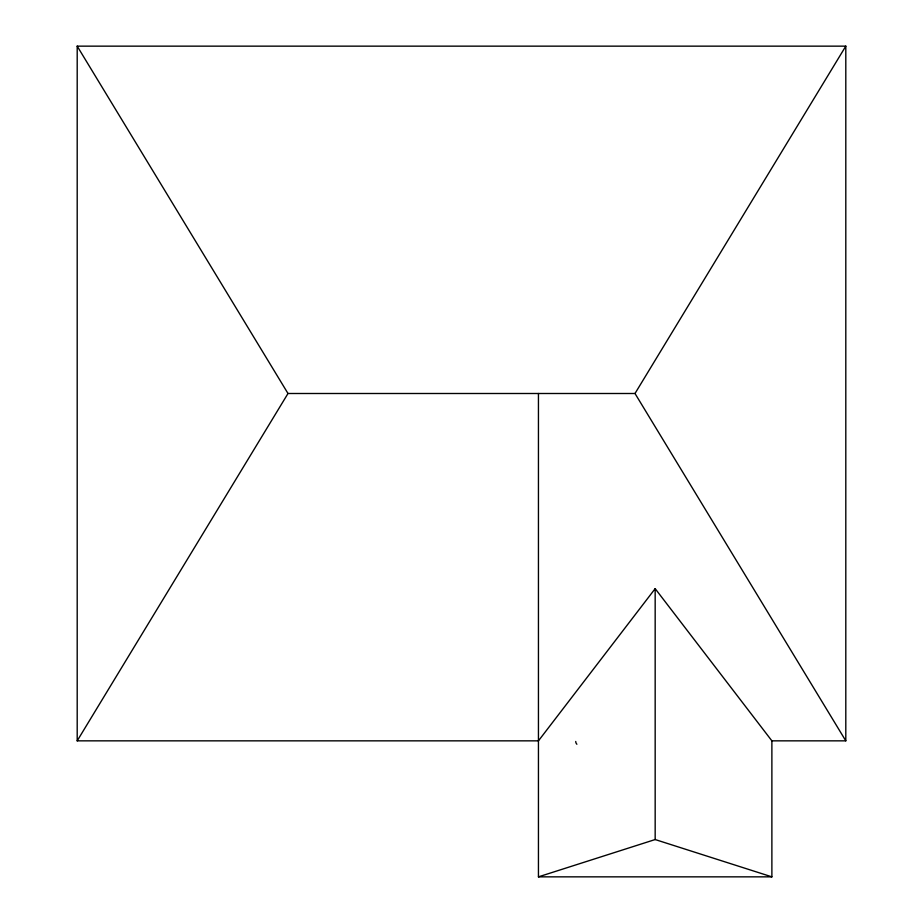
<?xml version="1.0" encoding="UTF-8"?>
<svg xmlns="http://www.w3.org/2000/svg" width="923" height="923" viewBox="0 0 923 923"><rect width="100%" height="100%" fill="white"/><g stroke="black" fill="none" stroke-linecap="round" stroke-linejoin="round"><path stroke-width="1.38" d="M77.197 740.846L287.999 393.498L635.001 393.498L845.803 740.846L771.882 740.846L655.168 588.655L538.444 740.846L77.197 740.846L77.197 46.15L845.803 46.15L845.803 740.846M635.001 393.498L845.803 46.15M538.444 393.498L538.444 876.85L655.168 839.549L771.882 876.85L771.882 740.846M538.444 876.85L771.882 876.85M77.197 46.15L287.999 393.498M655.168 588.655L655.168 839.549M576.887 744.25A3.923 3.923 0 0 1 575.744 741.469"/></g></svg>
